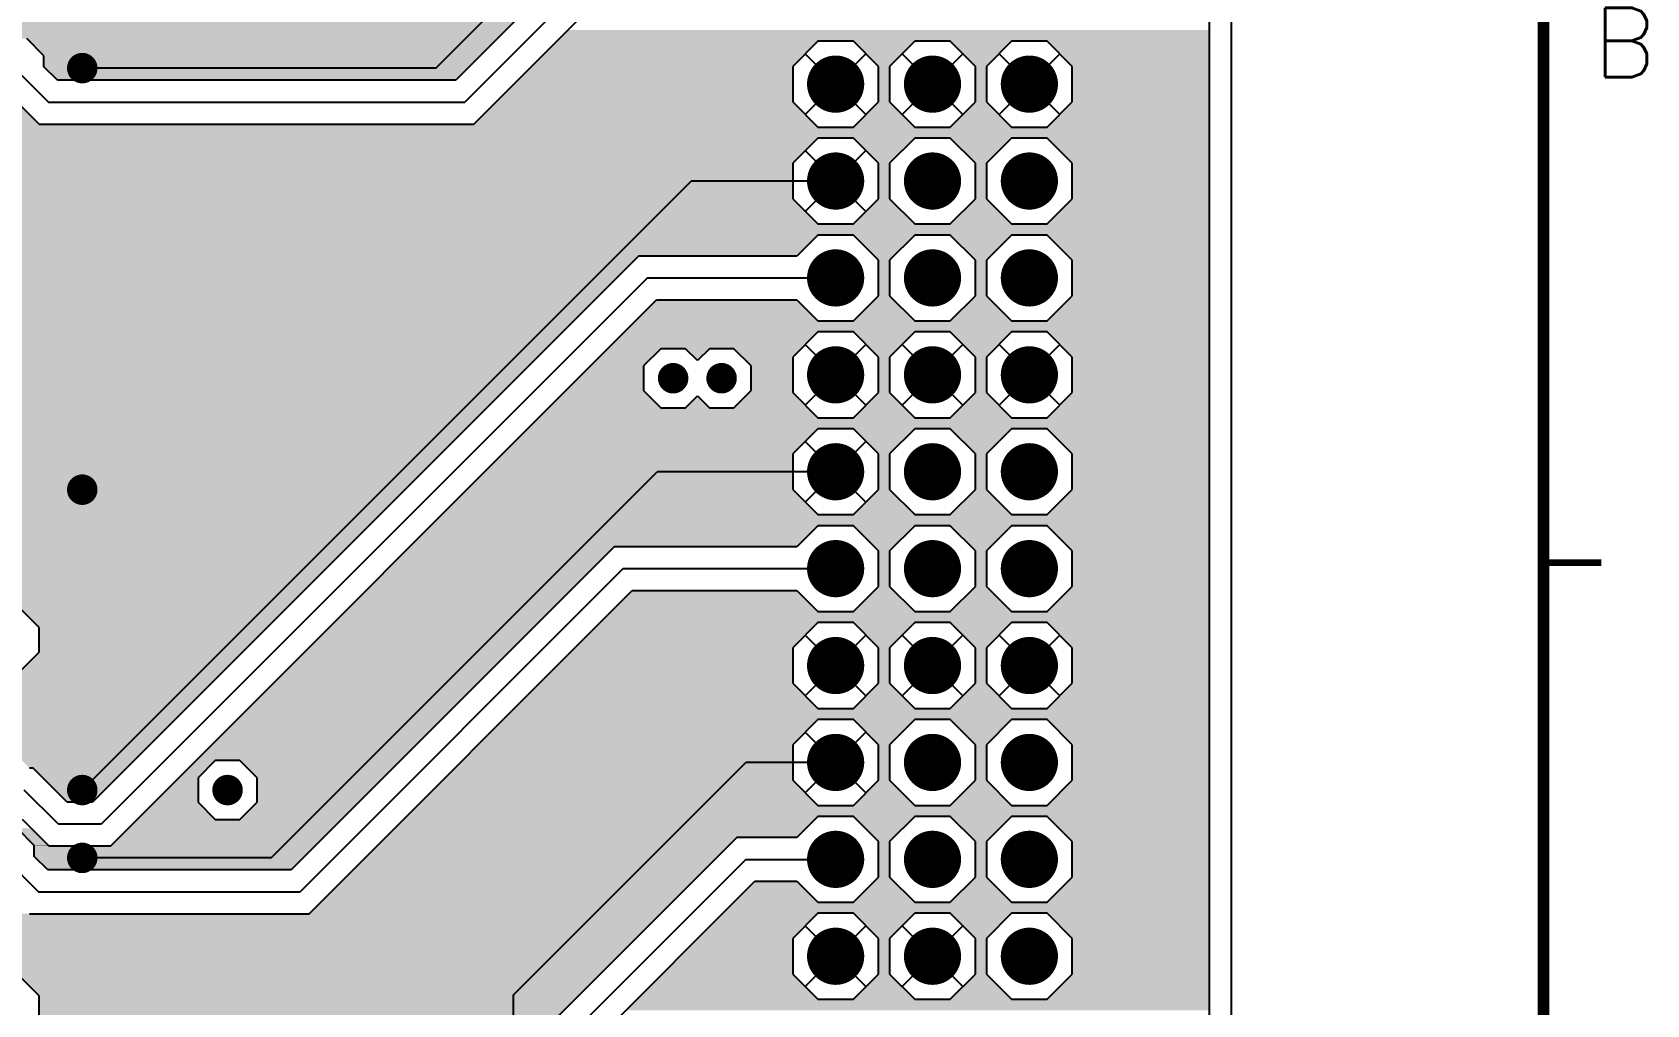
# Model space of a CAD drawing. Extents: x 295 to 953, y 10 to 290.
# Drawn here: x 816.6 to 886.4, y 175.9 to 217.9 of the extents above; entities that cross this region are included whole.
import ezdxf
from ezdxf.enums import TextEntityAlignment as Align

# ---------------------------------------------------------------- set-up
doc = ezdxf.new("R2010")
doc.units = 0
doc.header["$LTSCALE"] = 5
doc.header["$MEASUREMENT"] = 0
doc.layers.get('0').update_dxf_attribs({"linetype": 'CONTINUOUS', "lineweight": 25})
for name, color, linetype in [('L1-TOP_GBR', 7, 'CONTINUOUS'), ('문자', 4, 'CONTINUOUS'), ('테두리', 3, 'CONTINUOUS')]:
    doc.layers.add(name, color=color, linetype=linetype)
doc.styles.get("Standard").update_dxf_attribs({"font": 'simplex.shx'})

# ---------------------------------------------------------------- blocks, each defined once
blk = doc.blocks.new('C')
at = {"layer": '테두리'}
blk.add_line((405, 285), (405, 15), dxfattribs=at)
for points, const_width in [([(15, 285), (15, 15), (405, 15), (405, 285), (15, 285)], 0.5), ([(407.5, 195), (405, 195)], 0.3)]:
    blk.add_lwpolyline(points, dxfattribs=dict(at, const_width=const_width))
at = {"layer": '문자'}
blk.add_text('B', height=3, dxfattribs=at).set_placement((408.5, 217.5), align=Align.MIDDLE)

msp = doc.modelspace()

# ---------------------------------------------------------------- linework, layer by layer
for points, const_width in [([(818.425, 216.388, 1), (819.085, 216.388, 1)], 0.66), ([(850.732, 215.696, 1), (851.969, 215.696, 1)], 1.238), ([(854.923, 215.696, 1), (856.16, 215.696, 1)], 1.238), ([(859.114, 215.696, 1), (860.351, 215.696, 1)], 1.238), ([(850.732, 211.506, 1), (851.969, 211.506, 1)], 1.238), ([(854.923, 211.506, 1), (856.16, 211.506, 1)], 1.238), ([(859.114, 211.506, 1), (860.351, 211.506, 1)], 1.238), ([(850.732, 207.315, 1), (851.969, 207.315, 1)], 1.238), ([(854.923, 207.315, 1), (856.16, 207.315, 1)], 1.238), ([(859.114, 207.315, 1), (860.351, 207.315, 1)], 1.238), ([(850.732, 203.123, 1), (851.969, 203.123, 1)], 1.238), ([(854.923, 203.123, 1), (856.16, 203.123, 1)], 1.238), ([(859.114, 203.123, 1), (860.351, 203.123, 1)], 1.238), ([(843.99, 202.977, 1), (844.65, 202.977, 1)], 0.66), ([(846.085, 202.977, 1), (846.745, 202.977, 1)], 0.66), ([(850.732, 198.932, 1), (851.969, 198.932, 1)], 1.238), ([(854.923, 198.932, 1), (856.16, 198.932, 1)], 1.238), ([(859.114, 198.932, 1), (860.351, 198.932, 1)], 1.238), ([(818.425, 198.157, 1), (819.085, 198.157, 1)], 0.66), ([(850.732, 194.741, 1), (851.969, 194.741, 1)], 1.238), ([(854.923, 194.741, 1), (856.16, 194.741, 1)], 1.238), ([(859.114, 194.741, 1), (860.351, 194.741, 1)], 1.238), ([(850.732, 190.55, 1), (851.969, 190.55, 1)], 1.238), ([(854.923, 190.55, 1), (856.16, 190.55, 1)], 1.238), ([(859.114, 190.55, 1), (860.351, 190.55, 1)], 1.238), ([(850.732, 186.359, 1), (851.969, 186.359, 1)], 1.238), ([(854.923, 186.359, 1), (856.16, 186.359, 1)], 1.238), ([(859.114, 186.359, 1), (860.351, 186.359, 1)], 1.238), ([(818.425, 185.165, 1), (819.085, 185.165, 1)], 0.66), ([(824.711, 185.165, 1), (825.371, 185.165, 1)], 0.66), ([(850.732, 182.168, 1), (851.969, 182.168, 1)], 1.238), ([(854.923, 182.168, 1), (856.16, 182.168, 1)], 1.238), ([(859.114, 182.168, 1), (860.351, 182.168, 1)], 1.238), ([(818.425, 182.231, 1), (819.085, 182.231, 1)], 0.66), ([(850.732, 177.977, 1), (851.969, 177.977, 1)], 1.238), ([(854.923, 177.977, 1), (856.16, 177.977, 1)], 1.238), ([(859.114, 177.977, 1), (860.351, 177.977, 1)], 1.238)]:
    msp.add_lwpolyline(points, format="xyb", close=True, dxfattribs=dict(const_width=const_width))
at = {"layer": 'L1-TOP_GBR'}
for p, q in [((868.478, 88.3), (868.478, 246.7)), ((868.478, 88.3), (868.478, 246.7)), ((867.529, 100.726), (867.529, 234.274)), ((834.052, 216.388), (841.743, 224.078)), ((839.883, 220.836), (834.917, 215.87)), ((840.276, 219.887), (835.309, 214.921)), ((835.702, 213.972), (840.668, 218.939)), ((817.1, 216.917), (816.351, 217.667)), ((850.582, 217.553), (849.494, 216.465)), ((852.119, 217.553), (850.582, 217.553)), ((853.207, 216.465), (852.119, 217.553)), ((854.773, 217.553), (853.685, 216.465)), ((856.31, 217.553), (854.773, 217.553)), ((857.398, 216.465), (856.31, 217.553)), ((858.964, 217.553), (857.876, 216.465)), ((860.501, 217.553), (858.964, 217.553)), ((861.589, 216.465), (860.501, 217.553)), ((817.1, 216.451), (817.1, 216.917)), ((851.351, 215.696), (850.039, 217.01)), ((851.351, 215.696), (852.664, 217.01)), ((855.542, 215.696), (854.23, 217.01)), ((855.542, 215.696), (856.855, 217.01)), ((859.733, 215.696), (858.421, 217.01)), ((859.733, 215.696), (861.046, 217.01)), ((815.821, 216.388), (817.288, 214.921)), ((817.681, 215.87), (817.1, 216.451)), ((834.917, 215.87), (817.681, 215.87)), ((834.052, 216.388), (818.755, 216.388)), ((849.494, 216.465), (849.494, 214.928)), ((853.207, 214.928), (853.207, 216.465)), ((853.685, 216.465), (853.685, 214.928)), ((857.398, 214.928), (857.398, 216.465)), ((857.876, 216.465), (857.876, 214.928)), ((861.589, 214.928), (861.589, 216.465)), ((851.351, 215.696), (850.039, 214.385)), ((851.351, 215.696), (852.664, 214.385)), ((855.542, 215.696), (854.23, 214.385)), ((855.542, 215.696), (856.855, 214.385)), ((859.733, 215.696), (858.421, 214.385)), ((859.733, 215.696), (861.046, 214.385)), ((815.758, 215.109), (816.895, 213.972)), ((817.288, 214.921), (835.309, 214.921)), ((849.494, 214.928), (850.582, 213.84)), ((852.119, 213.84), (853.207, 214.928)), ((853.685, 214.928), (854.773, 213.84)), ((856.31, 213.84), (857.398, 214.928)), ((857.876, 214.928), (858.964, 213.84)), ((860.501, 213.84), (861.589, 214.928)), ((816.895, 213.972), (835.702, 213.972)), ((850.582, 213.84), (852.119, 213.84)), ((854.773, 213.84), (856.31, 213.84)), ((858.964, 213.84), (860.501, 213.84)), ((850.582, 213.362), (849.494, 212.274)), ((852.119, 213.362), (850.582, 213.362)), ((853.207, 212.274), (852.119, 213.362)), ((854.773, 213.362), (853.685, 212.274)), ((856.31, 213.362), (854.773, 213.362)), ((857.398, 212.274), (856.31, 213.362)), ((858.964, 213.362), (857.876, 212.274)), ((860.501, 213.362), (858.964, 213.362)), ((861.589, 212.274), (860.501, 213.362)), ((851.351, 211.506), (850.039, 212.819)), ((851.351, 211.506), (852.664, 212.819)), ((849.494, 212.274), (849.494, 210.737)), ((853.207, 210.737), (853.207, 212.274)), ((853.685, 212.274), (853.685, 210.737)), ((857.398, 210.737), (857.398, 212.274)), ((857.876, 212.274), (857.876, 210.737)), ((861.589, 210.737), (861.589, 212.274)), ((818.755, 185.165), (845.095, 211.506)), ((851.351, 211.506), (845.095, 211.506)), ((851.351, 211.506), (850.039, 210.194)), ((851.351, 211.506), (852.664, 210.194)), ((849.494, 210.737), (850.582, 209.649)), ((852.119, 209.649), (853.207, 210.737)), ((853.685, 210.737), (854.773, 209.649)), ((856.31, 209.649), (857.398, 210.737)), ((857.876, 210.737), (858.964, 209.649)), ((860.501, 209.649), (861.589, 210.737)), ((850.582, 209.649), (852.119, 209.649)), ((854.773, 209.649), (856.31, 209.649)), ((858.964, 209.649), (860.501, 209.649)), ((850.582, 209.171), (849.674, 208.263)), ((852.119, 209.171), (850.582, 209.171)), ((853.207, 208.083), (852.119, 209.171)), ((854.773, 209.171), (853.685, 208.083)), ((856.31, 209.171), (854.773, 209.171)), ((857.398, 208.083), (856.31, 209.171)), ((858.964, 209.171), (857.876, 208.083)), ((860.501, 209.171), (858.964, 209.171)), ((861.589, 208.083), (860.501, 209.171)), ((842.817, 208.263), (819.2, 184.647)), ((849.674, 208.263), (842.817, 208.263)), ((853.207, 206.546), (853.207, 208.083)), ((853.685, 208.083), (853.685, 206.546)), ((857.398, 206.546), (857.398, 208.083)), ((857.876, 208.083), (857.876, 206.546)), ((861.589, 206.546), (861.589, 208.083)), ((843.209, 207.315), (819.593, 183.698)), ((843.209, 207.315), (851.351, 207.315)), ((819.986, 182.749), (843.602, 206.366)), ((843.602, 206.366), (849.674, 206.366)), ((849.674, 206.366), (850.582, 205.458)), ((852.119, 205.458), (853.207, 206.546)), ((853.685, 206.546), (854.773, 205.458)), ((856.31, 205.458), (857.398, 206.546)), ((857.876, 206.546), (858.964, 205.458)), ((860.501, 205.458), (861.589, 206.546)), ((850.582, 205.458), (852.119, 205.458)), ((854.773, 205.458), (856.31, 205.458)), ((858.964, 205.458), (860.501, 205.458)), ((850.582, 204.98), (849.494, 203.892)), ((852.119, 204.98), (850.582, 204.98)), ((853.207, 203.892), (852.119, 204.98)), ((854.773, 204.98), (853.685, 203.892)), ((856.31, 204.98), (854.773, 204.98)), ((857.398, 203.892), (856.31, 204.98)), ((858.964, 204.98), (857.876, 203.892)), ((860.501, 204.98), (858.964, 204.98)), ((861.589, 203.892), (860.501, 204.98)), ((843.79, 204.255), (843.041, 203.506)), ((844.85, 204.255), (843.79, 204.255)), ((845.368, 203.737), (844.85, 204.255)), ((845.886, 204.255), (845.368, 203.737)), ((846.945, 204.255), (845.886, 204.255)), ((847.694, 203.506), (846.945, 204.255)), ((851.351, 203.123), (850.039, 204.437)), ((851.351, 203.123), (852.664, 204.437)), ((855.542, 203.123), (854.23, 204.437)), ((855.542, 203.123), (856.855, 204.437)), ((859.733, 203.123), (858.421, 204.437)), ((859.733, 203.123), (861.046, 204.437)), ((843.041, 203.506), (843.041, 202.447)), ((847.694, 202.447), (847.694, 203.506)), ((849.494, 203.892), (849.494, 202.355)), ((853.207, 202.355), (853.207, 203.892)), ((853.685, 203.892), (853.685, 202.355)), ((857.398, 202.355), (857.398, 203.892)), ((857.876, 203.892), (857.876, 202.355)), ((861.589, 202.355), (861.589, 203.892)), ((851.351, 203.123), (850.039, 201.812)), ((851.351, 203.123), (852.664, 201.812)), ((855.542, 203.123), (854.23, 201.812)), ((855.542, 203.123), (856.855, 201.812)), ((859.733, 203.123), (858.421, 201.812)), ((859.733, 203.123), (861.046, 201.812)), ((843.041, 202.447), (843.79, 201.698)), ((844.85, 201.698), (845.368, 202.216)), ((845.368, 202.216), (845.886, 201.698)), ((846.945, 201.698), (847.694, 202.447)), ((849.494, 202.355), (850.582, 201.267)), ((852.119, 201.267), (853.207, 202.355)), ((853.685, 202.355), (854.773, 201.267)), ((856.31, 201.267), (857.398, 202.355)), ((857.876, 202.355), (858.964, 201.267)), ((860.501, 201.267), (861.589, 202.355)), ((843.79, 201.698), (844.85, 201.698)), ((845.886, 201.698), (846.945, 201.698)), ((850.582, 201.267), (852.119, 201.267)), ((854.773, 201.267), (856.31, 201.267)), ((858.964, 201.267), (860.501, 201.267)), ((850.582, 200.789), (849.494, 199.701)), ((852.119, 200.789), (850.582, 200.789)), ((853.207, 199.701), (852.119, 200.789)), ((854.773, 200.789), (853.685, 199.701)), ((856.31, 200.789), (854.773, 200.789)), ((857.398, 199.701), (856.31, 200.789)), ((858.964, 200.789), (857.876, 199.701)), ((860.501, 200.789), (858.964, 200.789)), ((861.589, 199.701), (860.501, 200.789)), ((851.351, 198.932), (850.039, 200.246)), ((851.351, 198.932), (852.664, 200.246)), ((849.494, 199.701), (849.494, 198.164)), ((853.207, 198.164), (853.207, 199.701)), ((853.685, 199.701), (853.685, 198.164)), ((857.398, 198.164), (857.398, 199.701)), ((857.876, 199.701), (857.876, 198.164)), ((861.589, 198.164), (861.589, 199.701)), ((826.927, 182.231), (843.629, 198.932)), ((851.351, 198.932), (843.629, 198.932)), ((851.351, 198.932), (850.039, 197.621)), ((851.351, 198.932), (852.664, 197.621)), ((849.494, 198.164), (850.582, 197.076)), ((852.119, 197.076), (853.207, 198.164)), ((853.685, 198.164), (854.773, 197.076)), ((856.31, 197.076), (857.398, 198.164)), ((857.876, 198.164), (858.964, 197.076)), ((860.501, 197.076), (861.589, 198.164)), ((850.582, 197.076), (852.119, 197.076)), ((854.773, 197.076), (856.31, 197.076)), ((858.964, 197.076), (860.501, 197.076)), ((850.582, 196.598), (849.674, 195.69)), ((852.119, 196.598), (850.582, 196.598)), ((853.207, 195.51), (852.119, 196.598)), ((854.773, 196.598), (853.685, 195.51)), ((856.31, 196.598), (854.773, 196.598)), ((857.398, 195.51), (856.31, 196.598)), ((858.964, 196.598), (857.876, 195.51)), ((860.501, 196.598), (858.964, 196.598)), ((861.589, 195.51), (860.501, 196.598)), ((841.769, 195.69), (827.792, 181.713)), ((849.674, 195.69), (841.769, 195.69)), ((853.207, 193.973), (853.207, 195.51)), ((853.685, 195.51), (853.685, 193.973)), ((857.398, 193.973), (857.398, 195.51)), ((857.876, 195.51), (857.876, 193.973)), ((861.589, 193.973), (861.589, 195.51)), ((842.162, 194.741), (828.185, 180.764)), ((842.162, 194.741), (851.351, 194.741)), ((828.577, 179.816), (842.554, 193.793)), ((842.554, 193.793), (849.674, 193.793)), ((849.674, 193.793), (850.582, 192.885)), ((852.119, 192.885), (853.207, 193.973)), ((853.685, 193.973), (854.773, 192.885)), ((856.31, 192.885), (857.398, 193.973)), ((857.876, 193.973), (858.964, 192.885)), ((860.501, 192.885), (861.589, 193.973)), ((816.89, 192.191), (816.141, 192.94)), ((850.582, 192.885), (852.119, 192.885)), ((854.773, 192.885), (856.31, 192.885)), ((858.964, 192.885), (860.501, 192.885)), ((816.89, 191.131), (816.89, 192.191)), ((850.582, 192.407), (849.494, 191.319)), ((852.119, 192.407), (850.582, 192.407)), ((853.207, 191.319), (852.119, 192.407)), ((854.773, 192.407), (853.685, 191.319)), ((856.31, 192.407), (854.773, 192.407)), ((857.398, 191.319), (856.31, 192.407)), ((858.964, 192.407), (857.876, 191.319)), ((860.501, 192.407), (858.964, 192.407)), ((861.589, 191.319), (860.501, 192.407)), ((851.351, 190.55), (850.039, 191.864)), ((851.351, 190.55), (852.664, 191.864)), ((855.542, 190.55), (854.23, 191.864)), ((855.542, 190.55), (856.855, 191.864)), ((859.733, 190.55), (858.421, 191.864)), ((859.733, 190.55), (861.046, 191.864)), ((816.141, 190.382), (816.89, 191.131)), ((849.494, 191.319), (849.494, 189.782)), ((853.207, 189.782), (853.207, 191.319)), ((853.685, 191.319), (853.685, 189.782)), ((857.398, 189.782), (857.398, 191.319)), ((857.876, 191.319), (857.876, 189.782)), ((861.589, 189.782), (861.589, 191.319)), ((851.351, 190.55), (850.039, 189.239)), ((851.351, 190.55), (852.664, 189.239)), ((855.542, 190.55), (854.23, 189.239)), ((855.542, 190.55), (856.855, 189.239)), ((859.733, 190.55), (858.421, 189.239)), ((859.733, 190.55), (861.046, 189.239)), ((849.494, 189.782), (850.582, 188.694)), ((852.119, 188.694), (853.207, 189.782)), ((853.685, 189.782), (854.773, 188.694)), ((856.31, 188.694), (857.398, 189.782)), ((857.876, 189.782), (858.964, 188.694)), ((860.501, 188.694), (861.589, 189.782)), ((850.582, 188.694), (852.119, 188.694)), ((854.773, 188.694), (856.31, 188.694)), ((858.964, 188.694), (860.501, 188.694)), ((850.582, 188.216), (849.494, 187.128)), ((852.119, 188.216), (850.582, 188.216)), ((853.207, 187.128), (852.119, 188.216)), ((854.773, 188.216), (853.685, 187.128)), ((856.31, 188.216), (854.773, 188.216)), ((857.398, 187.128), (856.31, 188.216)), ((858.964, 188.216), (857.876, 187.128)), ((860.501, 188.216), (858.964, 188.216)), ((861.589, 187.128), (860.501, 188.216)), ((851.351, 186.359), (850.039, 187.673)), ((851.351, 186.359), (852.664, 187.673)), ((849.494, 187.128), (849.494, 185.591)), ((853.207, 185.591), (853.207, 187.128)), ((853.685, 187.128), (853.685, 185.591)), ((857.398, 185.591), (857.398, 187.128)), ((857.876, 187.128), (857.876, 185.591)), ((861.589, 185.591), (861.589, 187.128)), ((816.633, 186.114), (816.471, 186.114)), ((818.1, 184.647), (816.633, 186.114)), ((824.512, 186.444), (823.763, 185.695)), ((825.571, 186.444), (824.512, 186.444)), ((826.32, 185.695), (825.571, 186.444)), ((837.405, 176.301), (847.463, 186.359)), ((851.351, 186.359), (847.463, 186.359)), ((851.351, 186.359), (850.039, 185.048)), ((851.351, 186.359), (852.664, 185.048)), ((817.707, 183.698), (816.24, 185.165)), ((823.763, 185.695), (823.763, 184.635)), ((826.32, 184.635), (826.32, 185.695)), ((849.494, 185.591), (850.582, 184.503)), ((852.119, 184.503), (853.207, 185.591)), ((853.685, 185.591), (854.773, 184.503)), ((856.31, 184.503), (857.398, 185.591)), ((857.876, 185.591), (858.964, 184.503)), ((860.501, 184.503), (861.589, 185.591)), ((819.2, 184.647), (818.1, 184.647)), ((823.763, 184.635), (824.512, 183.886)), ((825.571, 183.886), (826.32, 184.635)), ((850.582, 184.503), (852.119, 184.503)), ((854.773, 184.503), (856.31, 184.503)), ((858.964, 184.503), (860.501, 184.503)), ((816.159, 183.904), (817.314, 182.749)), ((824.512, 183.886), (825.571, 183.886)), ((850.582, 184.025), (849.674, 183.117)), ((852.119, 184.025), (850.582, 184.025)), ((853.207, 182.937), (852.119, 184.025)), ((854.773, 184.025), (853.685, 182.937)), ((856.31, 184.025), (854.773, 184.025)), ((857.398, 182.937), (856.31, 184.025)), ((858.964, 184.025), (857.876, 182.937)), ((860.501, 184.025), (858.964, 184.025)), ((861.589, 182.937), (860.501, 184.025)), ((816.681, 182.761), (815.932, 183.51)), ((817.707, 183.698), (819.593, 183.698)), ((847.07, 183.117), (837.713, 173.76)), ((849.674, 183.117), (847.07, 183.117)), ((816.681, 182.294), (816.681, 182.761)), ((817.314, 182.749), (819.986, 182.749)), ((853.207, 181.4), (853.207, 182.937)), ((853.685, 182.937), (853.685, 181.4)), ((857.398, 181.4), (857.398, 182.937)), ((857.876, 182.937), (857.876, 181.4)), ((861.589, 181.4), (861.589, 182.937)), ((815.402, 182.231), (816.869, 180.764)), ((817.262, 181.713), (816.681, 182.294)), ((827.792, 181.713), (817.262, 181.713)), ((826.927, 182.231), (818.755, 182.231)), ((847.463, 182.168), (838.662, 173.367)), ((847.463, 182.168), (851.351, 182.168)), ((839.611, 172.975), (847.856, 181.22)), ((847.856, 181.22), (849.674, 181.22)), ((849.674, 181.22), (850.582, 180.312)), ((852.119, 180.312), (853.207, 181.4)), ((853.685, 181.4), (854.773, 180.312)), ((856.31, 180.312), (857.398, 181.4)), ((857.876, 181.4), (858.964, 180.312)), ((860.501, 180.312), (861.589, 181.4)), ((816.869, 180.764), (828.185, 180.764)), ((850.582, 180.312), (852.119, 180.312)), ((854.773, 180.312), (856.31, 180.312)), ((858.964, 180.312), (860.501, 180.312)), ((816.476, 179.816), (828.577, 179.816)), ((850.582, 179.834), (849.494, 178.746)), ((852.119, 179.834), (850.582, 179.834)), ((853.207, 178.746), (852.119, 179.834)), ((854.773, 179.834), (853.685, 178.746)), ((856.31, 179.834), (854.773, 179.834)), ((857.398, 178.746), (856.31, 179.834)), ((858.964, 179.834), (857.876, 178.746)), ((860.501, 179.834), (858.964, 179.834)), ((861.589, 178.746), (860.501, 179.834)), ((851.351, 177.977), (850.039, 179.291)), ((851.351, 177.977), (852.664, 179.291)), ((855.542, 177.977), (854.23, 179.291)), ((855.542, 177.977), (856.855, 179.291)), ((849.494, 178.746), (849.494, 177.209)), ((853.207, 177.209), (853.207, 178.746)), ((853.685, 178.746), (853.685, 177.209)), ((857.398, 177.209), (857.398, 178.746)), ((857.876, 178.746), (857.876, 177.209)), ((861.589, 177.209), (861.589, 178.746)), ((851.351, 177.977), (850.039, 176.666)), ((851.351, 177.977), (852.664, 176.666)), ((855.542, 177.977), (854.23, 176.666)), ((855.542, 177.977), (856.855, 176.666)), ((816.89, 176.265), (816.141, 177.014)), ((849.494, 177.209), (850.582, 176.121)), ((852.119, 176.121), (853.207, 177.209)), ((853.685, 177.209), (854.773, 176.121)), ((856.31, 176.121), (857.398, 177.209)), ((857.876, 177.209), (858.964, 176.121)), ((860.501, 176.121), (861.589, 177.209)), ((816.89, 175.206), (816.89, 176.265)), ((837.405, 176.301), (837.405, 139.693)), ((850.582, 176.121), (852.119, 176.121)), ((854.773, 176.121), (856.31, 176.121)), ((858.964, 176.121), (860.501, 176.121))]:
    msp.add_line(p, q, dxfattribs=at)
for points in [[(759.337, 217.845), (756.594, 220.589), (836.892, 217.845), (839.636, 220.589)], [(839.282, 217.553), (839.761, 218.031), (867.529, 217.553), (867.529, 218.031)], [(776.762, 217.667), (776.216, 217.845), (836.713, 217.667), (836.892, 217.845)], [(817.1, 216.917), (816.351, 217.667), (835.964, 216.917), (836.713, 217.667)], [(838.195, 216.465), (839.282, 217.553), (849.494, 216.465), (850.582, 217.553)], [(839.282, 217.553), (839.282, 217.553), (850.582, 217.553), (852.119, 217.553)], [(853.207, 216.465), (852.119, 217.553), (853.685, 216.465), (854.773, 217.553)], [(852.119, 217.553), (852.119, 217.553), (854.773, 217.553), (856.31, 217.553)], [(857.398, 216.465), (856.31, 217.553), (857.876, 216.465), (858.964, 217.553)], [(856.31, 217.553), (856.31, 217.553), (858.964, 217.553), (860.501, 217.553)], [(861.589, 216.465), (860.501, 217.553), (867.529, 216.465), (867.529, 217.553)], [(817.1, 216.451), (817.1, 216.917), (835.497, 216.451), (835.964, 216.917)], [(817.681, 215.87), (817.1, 216.451), (834.917, 215.87), (835.497, 216.451)], [(836.657, 214.928), (838.195, 216.465), (849.494, 214.928), (849.494, 216.465)], [(853.207, 214.928), (853.207, 216.465), (853.685, 214.928), (853.685, 216.465)], [(857.398, 214.928), (857.398, 216.465), (857.876, 214.928), (857.876, 216.465)], [(861.589, 214.928), (861.589, 216.465), (867.529, 214.928), (867.529, 216.465)], [(793.526, 213.972), (793.526, 215.109), (816.895, 213.972), (815.758, 215.109)], [(835.702, 213.972), (836.657, 214.928), (850.45, 213.972), (849.494, 214.928)], [(852.12, 213.84), (853.207, 214.928), (854.773, 213.84), (853.685, 214.928)], [(856.311, 213.84), (857.398, 214.928), (858.964, 213.84), (857.876, 214.928)], [(860.502, 213.84), (861.589, 214.928), (867.529, 213.84), (867.529, 214.928)], [(793.526, 213.84), (793.526, 213.972), (850.582, 213.84), (850.45, 213.972)], [(793.526, 213.487), (793.526, 213.84), (867.529, 213.487), (867.529, 213.84)], [(793.526, 213.84), (793.526, 213.84), (852.12, 213.84), (850.582, 213.84)], [(852.12, 213.84), (852.12, 213.84), (856.311, 213.84), (854.773, 213.84)], [(856.311, 213.84), (856.311, 213.84), (860.502, 213.84), (858.964, 213.84)], [(793.048, 213.009), (793.401, 213.362), (850.229, 213.009), (850.582, 213.362)], [(793.401, 213.362), (793.526, 213.487), (867.529, 213.362), (867.529, 213.487)], [(793.401, 213.362), (793.401, 213.362), (850.582, 213.362), (852.119, 213.362)], [(853.207, 212.274), (852.119, 213.362), (853.685, 212.274), (854.773, 213.362)], [(852.119, 213.362), (852.119, 213.362), (854.773, 213.362), (856.31, 213.362)], [(857.398, 212.274), (856.31, 213.362), (857.876, 212.274), (858.964, 213.362)], [(856.31, 213.362), (856.31, 213.362), (858.964, 213.362), (860.501, 213.362)], [(861.589, 212.274), (860.501, 213.362), (867.529, 212.274), (867.529, 213.362)], [(792.314, 212.274), (793.048, 213.009), (849.494, 212.274), (850.229, 213.009)], [(777.794, 210.737), (777.794, 212.207), (849.494, 210.737), (849.494, 212.207)], [(792.246, 212.207), (792.314, 212.274), (849.494, 212.207), (849.494, 212.274)], [(853.207, 210.737), (853.207, 212.274), (853.685, 210.737), (853.685, 212.274)], [(857.398, 210.737), (857.398, 212.274), (857.876, 210.737), (857.876, 212.274)], [(861.589, 210.737), (861.589, 212.274), (867.529, 210.737), (867.529, 212.274)], [(777.794, 209.649), (777.794, 210.737), (850.582, 209.649), (849.494, 210.737)], [(852.12, 209.649), (853.207, 210.737), (854.773, 209.649), (853.685, 210.737)], [(856.311, 209.649), (857.398, 210.737), (858.964, 209.649), (857.876, 210.737)], [(860.502, 209.649), (861.589, 210.737), (867.529, 209.649), (867.529, 210.737)], [(777.794, 209.171), (777.794, 209.649), (867.529, 209.171), (867.529, 209.649)], [(777.794, 209.649), (777.794, 209.649), (852.12, 209.649), (850.582, 209.649)], [(852.12, 209.649), (852.12, 209.649), (856.311, 209.649), (854.773, 209.649)], [(856.311, 209.649), (856.311, 209.649), (860.502, 209.649), (858.964, 209.649)], [(777.794, 208.263), (777.794, 209.171), (849.674, 208.263), (850.582, 209.171)], [(777.794, 209.171), (777.794, 209.171), (850.582, 209.171), (852.119, 209.171)], [(853.207, 208.083), (852.119, 209.171), (853.685, 208.083), (854.773, 209.171)], [(852.119, 209.171), (852.119, 209.171), (854.773, 209.171), (856.31, 209.171)], [(857.398, 208.083), (856.31, 209.171), (857.876, 208.083), (858.964, 209.171)], [(856.31, 209.171), (856.31, 209.171), (858.964, 209.171), (860.501, 209.171)], [(861.589, 208.083), (860.501, 209.171), (867.529, 208.083), (867.529, 209.171)], [(777.794, 208.217), (777.794, 208.263), (842.771, 208.217), (842.817, 208.263)], [(777.794, 208.263), (777.794, 208.263), (842.817, 208.263), (849.674, 208.263)], [(784.39, 206.744), (782.917, 208.217), (841.297, 206.744), (842.771, 208.217)], [(853.207, 206.546), (853.207, 208.083), (853.685, 206.546), (853.685, 208.083)], [(857.398, 206.546), (857.398, 208.083), (857.876, 206.546), (857.876, 208.083)], [(861.589, 206.546), (861.589, 208.083), (867.529, 206.546), (867.529, 208.083)], [(784.39, 204.658), (784.39, 206.744), (839.211, 204.658), (841.297, 206.744)], [(842.695, 205.458), (843.602, 206.366), (850.582, 205.458), (849.674, 206.366)], [(843.602, 206.366), (843.602, 206.366), (846.945, 206.366), (843.602, 206.366)], [(852.12, 205.458), (853.207, 206.546), (854.773, 205.458), (853.685, 206.546)], [(856.311, 205.458), (857.398, 206.546), (858.964, 205.458), (857.876, 206.546)], [(860.502, 205.458), (861.589, 206.546), (867.529, 205.458), (867.529, 206.546)], [(842.216, 204.98), (842.695, 205.458), (867.529, 204.98), (867.529, 205.458)], [(842.695, 205.458), (842.695, 205.458), (852.12, 205.458), (850.582, 205.458)], [(852.12, 205.458), (852.12, 205.458), (856.311, 205.458), (854.773, 205.458)], [(856.311, 205.458), (856.311, 205.458), (860.502, 205.458), (858.964, 205.458)], [(782.917, 203.185), (784.39, 204.658), (837.738, 203.185), (839.211, 204.658)], [(841.492, 204.255), (842.216, 204.98), (849.857, 204.255), (850.582, 204.98)], [(842.216, 204.98), (842.216, 204.98), (850.582, 204.98), (852.119, 204.98)], [(853.207, 203.892), (852.119, 204.98), (853.685, 203.892), (854.773, 204.98)], [(852.119, 204.98), (852.119, 204.98), (854.773, 204.98), (856.31, 204.98)], [(857.398, 203.892), (856.31, 204.98), (857.876, 203.892), (858.964, 204.98)], [(856.31, 204.98), (856.31, 204.98), (858.964, 204.98), (860.501, 204.98)], [(861.589, 203.892), (860.501, 204.98), (867.529, 203.892), (867.529, 204.98)], [(840.743, 203.506), (841.492, 204.255), (843.041, 203.506), (843.79, 204.255)], [(841.492, 204.255), (841.492, 204.255), (843.79, 204.255), (844.85, 204.255)], [(845.368, 203.737), (844.85, 204.255), (845.368, 203.737), (845.886, 204.255)], [(844.85, 204.255), (844.85, 204.255), (845.886, 204.255), (846.945, 204.255)], [(847.308, 203.892), (846.945, 204.255), (849.494, 203.892), (849.857, 204.255)], [(839.683, 202.447), (840.743, 203.506), (843.041, 202.447), (843.041, 203.506)], [(847.694, 203.506), (847.308, 203.892), (849.494, 203.506), (849.494, 203.892)], [(847.694, 202.447), (847.694, 203.506), (849.494, 202.447), (849.494, 203.506)], [(853.207, 202.355), (853.207, 203.892), (853.685, 202.355), (853.685, 203.892)], [(857.398, 202.355), (857.398, 203.892), (857.876, 202.355), (857.876, 203.892)], [(861.589, 202.355), (861.589, 203.892), (867.529, 202.355), (867.529, 203.892)], [(777.794, 193.847), (777.794, 203.185), (828.401, 193.847), (837.738, 203.185)], [(838.934, 201.698), (839.683, 202.447), (843.79, 201.698), (843.041, 202.447)], [(844.85, 201.698), (845.368, 202.216), (845.886, 201.698), (845.368, 202.216)], [(846.945, 201.698), (847.602, 202.355), (850.151, 201.698), (849.494, 202.355)], [(847.602, 202.355), (847.694, 202.447), (849.494, 202.355), (849.494, 202.447)], [(852.12, 201.267), (853.207, 202.355), (854.773, 201.267), (853.685, 202.355)], [(856.311, 201.267), (857.398, 202.355), (858.964, 201.267), (857.876, 202.355)], [(860.502, 201.267), (861.589, 202.355), (867.529, 201.267), (867.529, 202.355)], [(838.025, 200.789), (838.504, 201.267), (867.529, 200.789), (867.529, 201.267)], [(838.504, 201.267), (838.934, 201.698), (850.582, 201.267), (850.151, 201.698)], [(838.504, 201.267), (838.504, 201.267), (852.12, 201.267), (850.582, 201.267)], [(852.12, 201.267), (852.12, 201.267), (856.311, 201.267), (854.773, 201.267)], [(856.311, 201.267), (856.311, 201.267), (860.502, 201.267), (858.964, 201.267)], [(836.938, 199.701), (838.025, 200.789), (849.494, 199.701), (850.582, 200.789)], [(838.025, 200.789), (838.025, 200.789), (850.582, 200.789), (852.119, 200.789)], [(853.207, 199.701), (852.119, 200.789), (853.685, 199.701), (854.773, 200.789)], [(852.119, 200.789), (852.119, 200.789), (854.773, 200.789), (856.31, 200.789)], [(857.398, 199.701), (856.31, 200.789), (857.876, 199.701), (858.964, 200.789)], [(856.31, 200.789), (856.31, 200.789), (858.964, 200.789), (860.501, 200.789)], [(861.589, 199.701), (860.501, 200.789), (867.529, 199.701), (867.529, 200.789)], [(835.4, 198.164), (836.938, 199.701), (849.494, 198.164), (849.494, 199.701)], [(853.207, 198.164), (853.207, 199.701), (853.685, 198.164), (853.685, 199.701)], [(857.398, 198.164), (857.398, 199.701), (857.876, 198.164), (857.876, 199.701)], [(861.589, 198.164), (861.589, 199.701), (867.529, 198.164), (867.529, 199.701)], [(834.313, 197.076), (835.4, 198.164), (850.582, 197.076), (849.494, 198.164)], [(852.12, 197.076), (853.207, 198.164), (854.773, 197.076), (853.685, 198.164)], [(856.311, 197.076), (857.398, 198.164), (858.964, 197.076), (857.876, 198.164)], [(860.502, 197.076), (861.589, 198.164), (867.529, 197.076), (867.529, 198.164)], [(833.834, 196.598), (834.313, 197.076), (867.529, 196.598), (867.529, 197.076)], [(834.313, 197.076), (834.313, 197.076), (852.12, 197.076), (850.582, 197.076)], [(852.12, 197.076), (852.12, 197.076), (856.311, 197.076), (854.773, 197.076)], [(856.311, 197.076), (856.311, 197.076), (860.502, 197.076), (858.964, 197.076)], [(832.927, 195.69), (833.834, 196.598), (849.674, 195.69), (850.582, 196.598)], [(833.834, 196.598), (833.834, 196.598), (850.582, 196.598), (852.119, 196.598)], [(853.207, 195.51), (852.119, 196.598), (853.685, 195.51), (854.773, 196.598)], [(852.119, 196.598), (852.119, 196.598), (854.773, 196.598), (856.31, 196.598)], [(857.398, 195.51), (856.31, 196.598), (857.876, 195.51), (858.964, 196.598)], [(856.31, 196.598), (856.31, 196.598), (858.964, 196.598), (860.501, 196.598)], [(861.589, 195.51), (860.501, 196.598), (867.529, 195.51), (867.529, 196.598)], [(825.571, 188.335), (832.927, 195.69), (834.413, 188.335), (841.769, 195.69)], [(832.927, 195.69), (832.927, 195.69), (841.769, 195.69), (849.674, 195.69)], [(853.207, 193.973), (853.207, 195.51), (853.685, 193.973), (853.685, 195.51)], [(857.398, 193.973), (857.398, 195.51), (857.876, 193.973), (857.876, 195.51)], [(861.589, 193.973), (861.589, 195.51), (867.529, 193.973), (867.529, 195.51)], [(809.881, 192.94), (808.974, 193.847), (827.493, 192.94), (828.401, 193.847)], [(841.647, 192.885), (842.554, 193.793), (850.582, 192.885), (849.674, 193.793)], [(842.554, 193.793), (842.554, 193.793), (849.674, 193.793), (842.554, 193.793)], [(852.12, 192.885), (853.207, 193.973), (854.773, 192.885), (853.685, 193.973)], [(856.311, 192.885), (857.398, 193.973), (858.964, 192.885), (857.876, 193.973)], [(860.502, 192.885), (861.589, 193.973), (867.529, 192.885), (867.529, 193.973)], [(816.89, 192.191), (816.141, 192.94), (826.744, 192.191), (827.493, 192.94)], [(841.168, 192.407), (841.647, 192.885), (867.529, 192.407), (867.529, 192.885)], [(841.647, 192.885), (841.647, 192.885), (852.12, 192.885), (850.582, 192.885)], [(852.12, 192.885), (852.12, 192.885), (856.311, 192.885), (854.773, 192.885)], [(856.311, 192.885), (856.311, 192.885), (860.502, 192.885), (858.964, 192.885)], [(816.89, 191.131), (816.89, 192.191), (825.685, 191.131), (826.744, 192.191)], [(840.081, 191.319), (841.168, 192.407), (849.494, 191.319), (850.582, 192.407)], [(841.168, 192.407), (841.168, 192.407), (850.582, 192.407), (852.119, 192.407)], [(853.207, 191.319), (852.119, 192.407), (853.685, 191.319), (854.773, 192.407)], [(852.119, 192.407), (852.119, 192.407), (854.773, 192.407), (856.31, 192.407)], [(857.398, 191.319), (856.31, 192.407), (857.876, 191.319), (858.964, 192.407)], [(856.31, 192.407), (856.31, 192.407), (858.964, 192.407), (860.501, 192.407)], [(861.589, 191.319), (860.501, 192.407), (867.529, 191.319), (867.529, 192.407)], [(816.141, 190.382), (816.89, 191.131), (824.936, 190.382), (825.685, 191.131)], [(838.543, 189.782), (840.081, 191.319), (849.494, 189.782), (849.494, 191.319)], [(853.207, 189.782), (853.207, 191.319), (853.685, 189.782), (853.685, 191.319)], [(857.398, 189.782), (857.398, 191.319), (857.876, 189.782), (857.876, 191.319)], [(861.589, 189.782), (861.589, 191.319), (867.529, 189.782), (867.529, 191.319)], [(808.974, 189.475), (809.881, 190.382), (824.028, 189.475), (824.936, 190.382)], [(793.048, 188.846), (793.676, 189.475), (823.4, 188.846), (824.028, 189.475)], [(837.456, 188.694), (838.543, 189.782), (850.582, 188.694), (849.494, 189.782)], [(852.12, 188.694), (853.207, 189.782), (854.773, 188.694), (853.685, 189.782)], [(856.311, 188.694), (857.398, 189.782), (858.964, 188.694), (857.876, 189.782)], [(860.502, 188.694), (861.589, 189.782), (867.529, 188.694), (867.529, 189.782)], [(777.794, 186.444), (777.794, 188.846), (820.997, 186.444), (823.4, 188.846)], [(836.977, 188.216), (837.456, 188.694), (867.529, 188.216), (867.529, 188.694)], [(837.456, 188.694), (837.456, 188.694), (852.12, 188.694), (850.582, 188.694)], [(852.12, 188.694), (852.12, 188.694), (856.311, 188.694), (854.773, 188.694)], [(856.311, 188.694), (856.311, 188.694), (860.502, 188.694), (858.964, 188.694)], [(823.68, 186.444), (825.571, 188.335), (832.522, 186.444), (834.413, 188.335)], [(835.89, 187.128), (836.977, 188.216), (849.494, 187.128), (850.582, 188.216)], [(836.977, 188.216), (836.977, 188.216), (850.582, 188.216), (852.119, 188.216)], [(853.207, 187.128), (852.119, 188.216), (853.685, 187.128), (854.773, 188.216)], [(852.119, 188.216), (852.119, 188.216), (854.773, 188.216), (856.31, 188.216)], [(857.398, 187.128), (856.31, 188.216), (857.876, 187.128), (858.964, 188.216)], [(856.31, 188.216), (856.31, 188.216), (858.964, 188.216), (860.501, 188.216)], [(861.589, 187.128), (860.501, 188.216), (867.529, 187.128), (867.529, 188.216)], [(834.352, 185.591), (835.89, 187.128), (849.494, 185.591), (849.494, 187.128)], [(853.207, 185.591), (853.207, 187.128), (853.685, 185.591), (853.685, 187.128)], [(857.398, 185.591), (857.398, 187.128), (857.876, 185.591), (857.876, 187.128)], [(861.589, 185.591), (861.589, 187.128), (867.529, 185.591), (867.529, 187.128)], [(816.471, 186.114), (816.141, 186.444), (820.667, 186.114), (820.997, 186.444)], [(818.1, 184.647), (816.633, 186.114), (819.2, 184.647), (820.667, 186.114)], [(822.931, 185.695), (823.68, 186.444), (823.763, 185.695), (824.512, 186.444)], [(823.68, 186.444), (823.68, 186.444), (824.512, 186.444), (825.571, 186.444)], [(826.32, 185.695), (825.571, 186.444), (831.773, 185.695), (832.522, 186.444)], [(821.872, 184.635), (822.931, 185.695), (823.763, 184.635), (823.763, 185.695)], [(826.32, 184.635), (826.32, 185.695), (830.714, 184.635), (831.773, 185.695)], [(833.265, 184.503), (834.352, 185.591), (850.582, 184.503), (849.494, 185.591)], [(852.12, 184.503), (853.207, 185.591), (854.773, 184.503), (853.685, 185.591)], [(856.311, 184.503), (857.398, 185.591), (858.964, 184.503), (857.876, 185.591)], [(860.502, 184.503), (861.589, 185.591), (867.529, 184.503), (867.529, 185.591)], [(821.123, 183.886), (821.872, 184.635), (824.512, 183.886), (823.763, 184.635)], [(825.571, 183.886), (826.32, 184.635), (829.965, 183.886), (830.714, 184.635)], [(832.786, 184.025), (833.265, 184.503), (867.529, 184.025), (867.529, 184.503)], [(833.265, 184.503), (833.265, 184.503), (852.12, 184.503), (850.582, 184.503)], [(852.12, 184.503), (852.12, 184.503), (856.311, 184.503), (854.773, 184.503)], [(856.311, 184.503), (856.311, 184.503), (860.502, 184.503), (858.964, 184.503)], [(819.986, 182.749), (821.123, 183.886), (828.828, 182.749), (829.965, 183.886)], [(831.879, 183.117), (832.786, 184.025), (849.674, 183.117), (850.582, 184.025)], [(832.786, 184.025), (832.786, 184.025), (850.582, 184.025), (852.119, 184.025)], [(853.207, 182.937), (852.119, 184.025), (853.685, 182.937), (854.773, 184.025)], [(852.119, 184.025), (852.119, 184.025), (854.773, 184.025), (856.31, 184.025)], [(857.398, 182.937), (856.31, 184.025), (857.876, 182.937), (858.964, 184.025)], [(856.31, 184.025), (856.31, 184.025), (858.964, 184.025), (860.501, 184.025)], [(861.589, 182.937), (860.501, 184.025), (867.529, 182.937), (867.529, 184.025)], [(816.681, 182.761), (815.932, 183.51), (817.303, 182.761), (816.554, 183.51)], [(828.577, 179.816), (831.879, 183.117), (843.769, 179.816), (847.07, 183.117)], [(831.879, 183.117), (831.879, 183.117), (847.07, 183.117), (849.674, 183.117)], [(816.681, 182.749), (816.681, 182.761), (817.314, 182.749), (817.303, 182.761)], [(816.681, 182.294), (816.681, 182.749), (828.373, 182.294), (828.828, 182.749)], [(853.207, 181.4), (853.207, 182.937), (853.685, 181.4), (853.685, 182.937)], [(857.398, 181.4), (857.398, 182.937), (857.876, 181.4), (857.876, 182.937)], [(861.589, 181.4), (861.589, 182.937), (867.529, 181.4), (867.529, 182.937)], [(817.262, 181.713), (816.681, 182.294), (827.792, 181.713), (828.373, 182.294)], [(846.948, 180.312), (847.856, 181.22), (850.582, 180.312), (849.674, 181.22)], [(847.856, 181.22), (847.856, 181.22), (849.674, 181.22), (847.856, 181.22)], [(852.12, 180.312), (853.207, 181.4), (854.773, 180.312), (853.685, 181.4)], [(856.311, 180.312), (857.398, 181.4), (858.964, 180.312), (857.876, 181.4)], [(860.502, 180.312), (861.589, 181.4), (867.529, 180.312), (867.529, 181.4)], [(846.47, 179.834), (846.948, 180.312), (867.529, 179.834), (867.529, 180.312)], [(846.948, 180.312), (846.948, 180.312), (852.12, 180.312), (850.582, 180.312)], [(852.12, 180.312), (852.12, 180.312), (856.311, 180.312), (854.773, 180.312)], [(856.311, 180.312), (856.311, 180.312), (860.502, 180.312), (858.964, 180.312)], [(777.794, 178.55), (777.794, 179.816), (842.503, 178.55), (843.769, 179.816)], [(777.794, 179.816), (777.794, 179.816), (827.876, 179.816), (816.476, 179.816)], [(845.383, 178.746), (846.47, 179.834), (849.494, 178.746), (850.582, 179.834)], [(846.47, 179.834), (846.47, 179.834), (850.582, 179.834), (852.119, 179.834)], [(853.207, 178.746), (852.119, 179.834), (853.685, 178.746), (854.773, 179.834)], [(852.119, 179.834), (852.119, 179.834), (854.773, 179.834), (856.31, 179.834)], [(857.398, 178.746), (856.31, 179.834), (857.876, 178.746), (858.964, 179.834)], [(856.31, 179.834), (856.31, 179.834), (858.964, 179.834), (860.501, 179.834)], [(861.589, 178.746), (860.501, 179.834), (867.529, 178.746), (867.529, 179.834)], [(793.676, 177.921), (793.048, 178.55), (841.875, 177.921), (842.503, 178.55)], [(843.845, 177.209), (845.383, 178.746), (849.494, 177.209), (849.494, 178.746)], [(853.207, 177.209), (853.207, 178.746), (853.685, 177.209), (853.685, 178.746)], [(857.398, 177.209), (857.398, 178.746), (857.876, 177.209), (857.876, 178.746)], [(861.589, 177.209), (861.589, 178.746), (867.529, 177.209), (867.529, 178.746)], [(809.881, 177.014), (808.974, 177.921), (840.967, 177.014), (841.875, 177.921)], [(816.89, 176.265), (816.141, 177.014), (840.218, 176.265), (840.967, 177.014)], [(842.757, 176.121), (843.845, 177.209), (850.582, 176.121), (849.494, 177.209)], [(852.12, 176.121), (853.207, 177.209), (854.773, 176.121), (853.685, 177.209)], [(856.311, 176.121), (857.398, 177.209), (858.964, 176.121), (857.876, 177.209)], [(860.502, 176.121), (861.589, 177.209), (867.529, 176.121), (867.529, 177.209)], [(816.89, 175.206), (816.89, 176.265), (839.159, 175.206), (840.218, 176.265)], [(842.279, 175.643), (842.757, 176.121), (867.529, 175.643), (867.529, 176.121)], [(842.757, 176.121), (842.757, 176.121), (852.12, 176.121), (850.582, 176.121)], [(852.12, 176.121), (852.12, 176.121), (856.311, 176.121), (854.773, 176.121)], [(856.311, 176.121), (856.311, 176.121), (860.502, 176.121), (858.964, 176.121)]]:
    msp.add_solid(points, dxfattribs=at)

# ---------------------------------------------------------------- block references
msp.add_blockref('C', (476.978, 0))

doc.saveas('drawing.dxf')
